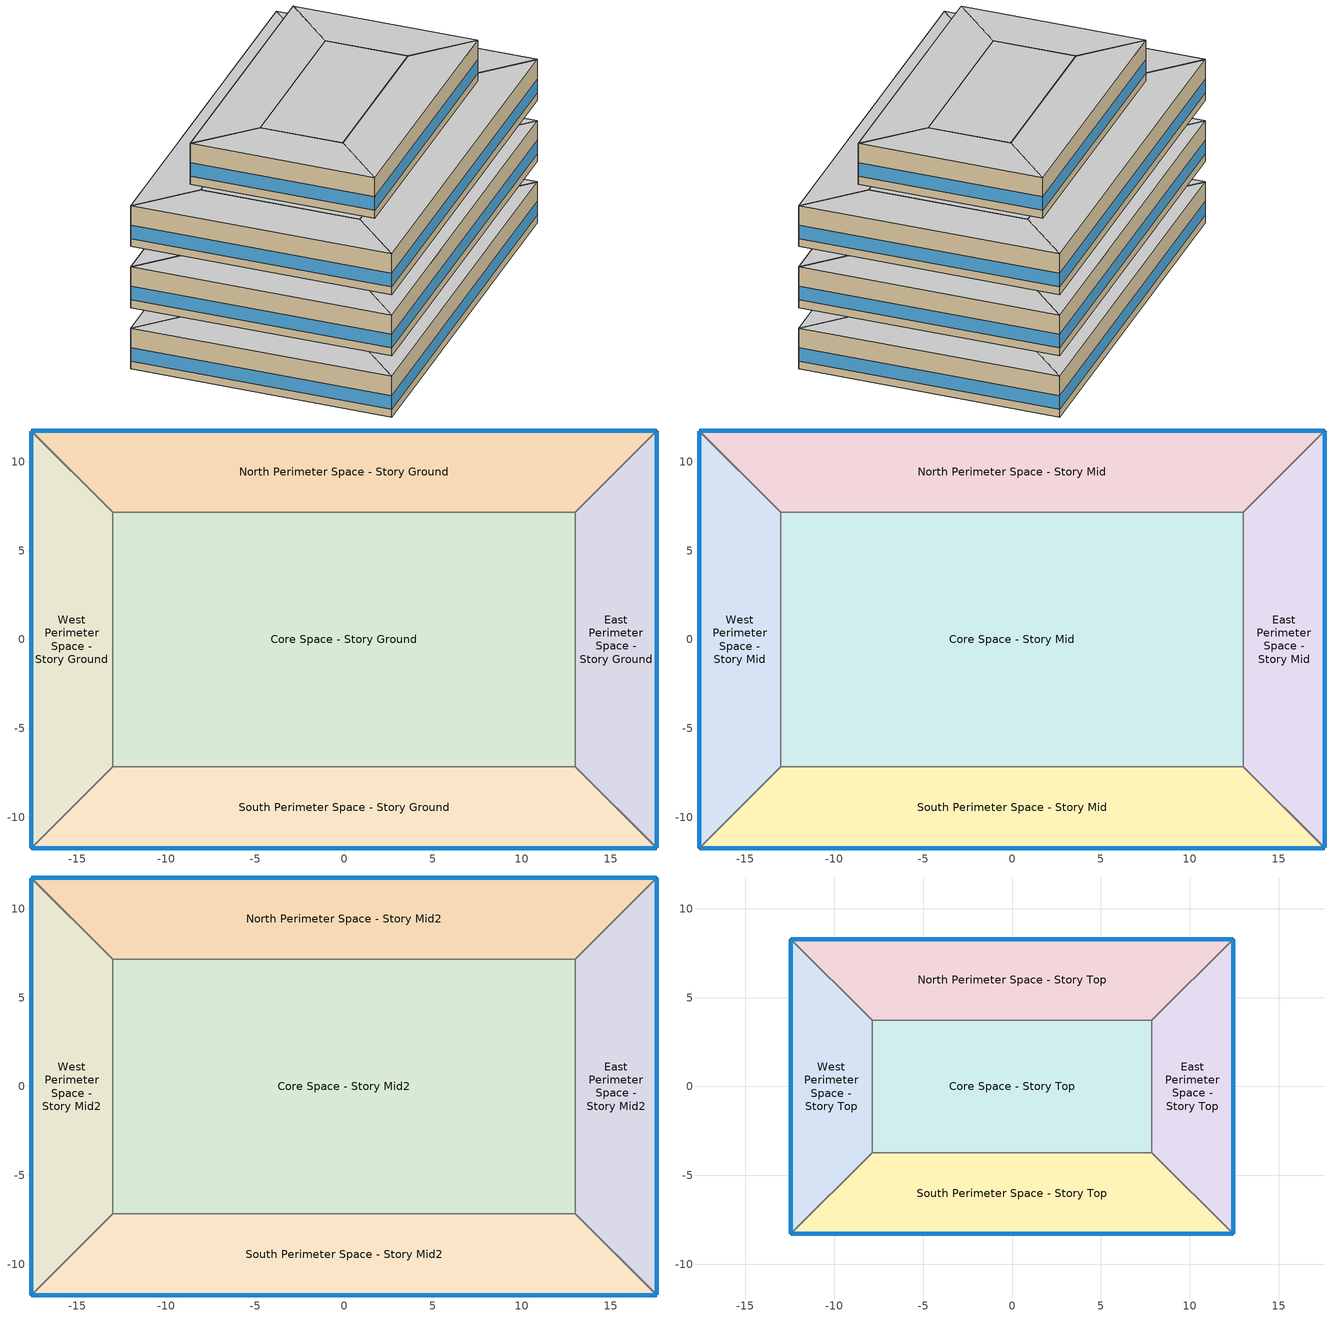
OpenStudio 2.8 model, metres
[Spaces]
West Perimeter Space - Story Ground
 floor adiabatic: -17.6,-11.73 -17.6,11.73 -13.03,7.16 -13.03,-7.16 z0
 wall outside: -17.6,11.73 -17.6,-11.73 z0:3.96
 wall to North Perimeter Space - Story Ground: -13.03,7.16 -17.6,11.73 z0:3.96
 wall to Core Space - Story Ground: -13.03,-7.16 -13.03,7.16 z0:3.96
 wall to South Perimeter Space - Story Ground: -17.6,-11.73 -13.03,-7.16 z0:3.96
 window: -17.6,11.71 -17.6,-11.71 z0.76:2.07
 ceiling adiabatic: -13.03,-7.16 -13.03,7.16 -17.6,11.73 -17.6,-11.73 z3.96
North Perimeter Space - Story Ground
 floor adiabatic: -17.6,11.73 17.6,11.73 13.03,7.16 -13.03,7.16 z0
 wall outside: 17.6,11.73 -17.6,11.73 z0:3.96
 wall to East Perimeter Space - Story Ground: 13.03,7.16 17.6,11.73 z0:3.96
 wall to Core Space - Story Ground: -13.03,7.16 13.03,7.16 z0:3.96
 window: 17.57,11.73 -17.57,11.73 z0.76:2.07
 ceiling adiabatic: -13.03,7.16 13.03,7.16 17.6,11.73 -17.6,11.73 z3.96
East Perimeter Space - Story Ground
 floor adiabatic: 17.6,11.73 17.6,-11.73 13.03,-7.16 13.03,7.16 z0
 wall outside: 17.6,-11.73 17.6,11.73 z0:3.96
 wall to South Perimeter Space - Story Ground: 13.03,-7.16 17.6,-11.73 z0:3.96
 wall to Core Space - Story Ground: 13.03,7.16 13.03,-7.16 z0:3.96
 window: 17.6,-11.71 17.6,11.71 z0.76:2.07
 ceiling adiabatic: 13.03,7.16 13.03,-7.16 17.6,-11.73 17.6,11.73 z3.96
South Perimeter Space - Story Ground
 floor adiabatic: 17.6,-11.73 -17.6,-11.73 -13.03,-7.16 13.03,-7.16 z0
 wall outside: -17.6,-11.73 17.6,-11.73 z0:3.96
 wall to Core Space - Story Ground: 13.03,-7.16 -13.03,-7.16 z0:3.96
 window: -17.57,-11.73 17.57,-11.73 z0.76:2.07
 ceiling adiabatic: 13.03,-7.16 -13.03,-7.16 -17.6,-11.73 17.6,-11.73 z3.96
Core Space - Story Ground
 floor adiabatic: -13.03,-7.16 -13.03,7.16 13.03,7.16 13.03,-7.16 z0
 ceiling adiabatic: 13.03,-7.16 13.03,7.16 -13.03,7.16 -13.03,-7.16 z3.96
West Perimeter Space - Story Mid
 floor adiabatic: -17.6,-11.73 -17.6,11.73 -13.03,7.16 -13.03,-7.16 z5.94
 wall outside: -17.6,11.73 -17.6,-11.73 z5.94:9.91
 wall to North Perimeter Space - Story Mid: -13.03,7.16 -17.6,11.73 z5.94:9.91
 wall to Core Space - Story Mid: -13.03,-7.16 -13.03,7.16 z5.94:9.91
 wall to South Perimeter Space - Story Mid: -17.6,-11.73 -13.03,-7.16 z5.94:9.91
 window: -17.6,11.71 -17.6,-11.71 z6.71:8.02
 ceiling adiabatic: -13.03,-7.16 -13.03,7.16 -17.6,11.73 -17.6,-11.73 z9.91
North Perimeter Space - Story Mid
 floor adiabatic: -17.6,11.73 17.6,11.73 13.03,7.16 -13.03,7.16 z5.94
 wall outside: 17.6,11.73 -17.6,11.73 z5.94:9.91
 wall to East Perimeter Space - Story Mid: 13.03,7.16 17.6,11.73 z5.94:9.91
 wall to Core Space - Story Mid: -13.03,7.16 13.03,7.16 z5.94:9.91
 window: 17.57,11.73 -17.57,11.73 z6.71:8.02
 ceiling adiabatic: -13.03,7.16 13.03,7.16 17.6,11.73 -17.6,11.73 z9.91
East Perimeter Space - Story Mid
 floor adiabatic: 17.6,11.73 17.6,-11.73 13.03,-7.16 13.03,7.16 z5.94
 wall outside: 17.6,-11.73 17.6,11.73 z5.94:9.91
 wall to South Perimeter Space - Story Mid: 13.03,-7.16 17.6,-11.73 z5.94:9.91
 wall to Core Space - Story Mid: 13.03,7.16 13.03,-7.16 z5.94:9.91
 window: 17.6,-11.71 17.6,11.71 z6.71:8.02
 ceiling adiabatic: 13.03,7.16 13.03,-7.16 17.6,-11.73 17.6,11.73 z9.91
South Perimeter Space - Story Mid
 floor adiabatic: 17.6,-11.73 -17.6,-11.73 -13.03,-7.16 13.03,-7.16 z5.94
 wall outside: -17.6,-11.73 17.6,-11.73 z5.94:9.91
 wall to Core Space - Story Mid: 13.03,-7.16 -13.03,-7.16 z5.94:9.91
 window: -17.57,-11.73 17.57,-11.73 z6.71:8.02
 ceiling adiabatic: 13.03,-7.16 -13.03,-7.16 -17.6,-11.73 17.6,-11.73 z9.91
Core Space - Story Mid
 floor adiabatic: -13.03,-7.16 -13.03,7.16 13.03,7.16 13.03,-7.16 z5.94
 ceiling adiabatic: 13.03,-7.16 13.03,7.16 -13.03,7.16 -13.03,-7.16 z9.91
West Perimeter Space - Story Mid2
 floor adiabatic: -17.6,-11.73 -17.6,11.73 -13.03,7.16 -13.03,-7.16 z11.89
 wall outside: -17.6,11.73 -17.6,-11.73 z11.89:15.85
 wall to North Perimeter Space - Story Mid2: -13.03,7.16 -17.6,11.73 z11.89:15.85
 wall to Core Space - Story Mid2: -13.03,-7.16 -13.03,7.16 z11.89:15.85
 wall to South Perimeter Space - Story Mid2: -17.6,-11.73 -13.03,-7.16 z11.89:15.85
 window: -17.6,11.71 -17.6,-11.71 z12.65:13.96
 ceiling adiabatic: -13.03,-7.16 -13.03,7.16 -17.6,11.73 -17.6,-11.73 z15.85
North Perimeter Space - Story Mid2
 floor adiabatic: -17.6,11.73 17.6,11.73 13.03,7.16 -13.03,7.16 z11.89
 wall outside: 17.6,11.73 -17.6,11.73 z11.89:15.85
 wall to East Perimeter Space - Story Mid2: 13.03,7.16 17.6,11.73 z11.89:15.85
 wall to Core Space - Story Mid2: -13.03,7.16 13.03,7.16 z11.89:15.85
 window: 17.57,11.73 -17.57,11.73 z12.65:13.96
 ceiling adiabatic: -13.03,7.16 13.03,7.16 17.6,11.73 -17.6,11.73 z15.85
East Perimeter Space - Story Mid2
 floor adiabatic: 17.6,11.73 17.6,-11.73 13.03,-7.16 13.03,7.16 z11.89
 wall outside: 17.6,-11.73 17.6,11.73 z11.89:15.85
 wall to South Perimeter Space - Story Mid2: 13.03,-7.16 17.6,-11.73 z11.89:15.85
 wall to Core Space - Story Mid2: 13.03,7.16 13.03,-7.16 z11.89:15.85
 window: 17.6,-11.71 17.6,11.71 z12.65:13.96
 ceiling adiabatic: 13.03,7.16 13.03,-7.16 17.6,-11.73 17.6,11.73 z15.85
South Perimeter Space - Story Mid2
 floor adiabatic: 17.6,-11.73 -17.6,-11.73 -13.03,-7.16 13.03,-7.16 z11.89
 wall outside: -17.6,-11.73 17.6,-11.73 z11.89:15.85
 wall to Core Space - Story Mid2: 13.03,-7.16 -13.03,-7.16 z11.89:15.85
 window: -17.57,-11.73 17.57,-11.73 z12.65:13.96
 ceiling adiabatic: 13.03,-7.16 -13.03,-7.16 -17.6,-11.73 17.6,-11.73 z15.85
Core Space - Story Mid2
 floor adiabatic: -13.03,-7.16 -13.03,7.16 13.03,7.16 13.03,-7.16 z11.89
 ceiling adiabatic: 13.03,-7.16 13.03,7.16 -13.03,7.16 -13.03,-7.16 z15.85
West Perimeter Space - Story Top
 floor adiabatic: -12.44,-8.3 -12.44,8.3 -7.87,3.72 -7.87,-3.72 z15.85
 wall outside: -12.44,8.3 -12.44,-8.3 z15.85:19.81
 wall to North Perimeter Space - Story Top: -7.87,3.72 -12.44,8.3 z15.85:19.81
 wall to Core Space - Story Top: -7.87,-3.72 -7.87,3.72 z15.85:19.81
 wall to South Perimeter Space - Story Top: -12.44,-8.3 -7.87,-3.72 z15.85:19.81
 window: -12.44,8.27 -12.44,-8.27 z16.61:17.92
 ceiling adiabatic: -7.87,-3.72 -7.87,3.72 -12.44,8.3 -12.44,-8.3 z19.81
North Perimeter Space - Story Top
 floor adiabatic: -12.44,8.3 12.44,8.3 7.87,3.72 -7.87,3.72 z15.85
 wall outside: 12.44,8.3 -12.44,8.3 z15.85:19.81
 wall to East Perimeter Space - Story Top: 7.87,3.72 12.44,8.3 z15.85:19.81
 wall to Core Space - Story Top: -7.87,3.72 7.87,3.72 z15.85:19.81
 window: 12.42,8.3 -12.42,8.3 z16.61:17.92
 ceiling adiabatic: -7.87,3.72 7.87,3.72 12.44,8.3 -12.44,8.3 z19.81
East Perimeter Space - Story Top
 floor adiabatic: 12.44,8.3 12.44,-8.3 7.87,-3.72 7.87,3.72 z15.85
 wall outside: 12.44,-8.3 12.44,8.3 z15.85:19.81
 wall to South Perimeter Space - Story Top: 7.87,-3.72 12.44,-8.3 z15.85:19.81
 wall to Core Space - Story Top: 7.87,3.72 7.87,-3.72 z15.85:19.81
 window: 12.44,-8.27 12.44,8.27 z16.61:17.92
 ceiling adiabatic: 7.87,3.72 7.87,-3.72 12.44,-8.3 12.44,8.3 z19.81
South Perimeter Space - Story Top
 floor adiabatic: 12.44,-8.3 -12.44,-8.3 -7.87,-3.72 7.87,-3.72 z15.85
 wall outside: -12.44,-8.3 12.44,-8.3 z15.85:19.81
 wall to Core Space - Story Top: 7.87,-3.72 -7.87,-3.72 z15.85:19.81
 window: -12.42,-8.3 12.42,-8.3 z16.61:17.92
 ceiling adiabatic: 7.87,-3.72 -7.87,-3.72 -12.44,-8.3 12.44,-8.3 z19.81
Core Space - Story Top
 floor adiabatic: -7.87,-3.72 -7.87,3.72 7.87,3.72 7.87,-3.72 z15.85
 ceiling adiabatic: 7.87,-3.72 7.87,3.72 -7.87,3.72 -7.87,-3.72 z19.81
[Building]
90.1-2004|MediumOffice: Space Type=Office WholeBuilding - Md Office
[Site]
Site 1
[SpaceType]
Office WholeBuilding - Md Office: Standards Building Type=Office; Standards Space Type=WholeBuilding - Md Office
[BuildingStory] Nominal Floor to Floor Height {m}=3.9624
Name | Nominal Z Coordinate {m}
Story Ground | 0
Story Mid | 5.9436
Story Mid2 | 11.8872
Story Top | 15.8496
[Space]
Name | Building Story | Thermal Zone
West Perimeter Space - Story Ground | Story Ground | Zone West Perimeter Space - Story Ground
North Perimeter Space - Story Ground | Story Ground | Zone North Perimeter Space - Story Ground
East Perimeter Space - Story Ground | Story Ground | Zone East Perimeter Space - Story Ground
South Perimeter Space - Story Ground | Story Ground | Zone South Perimeter Space - Story Ground
Core Space - Story Ground | Story Ground | Zone Core Space - Story Ground
West Perimeter Space - Story Mid | Story Mid | Zone West Perimeter Space - Story Mid
North Perimeter Space - Story Mid | Story Mid | Zone North Perimeter Space - Story Mid
East Perimeter Space - Story Mid | Story Mid | Zone East Perimeter Space - Story Mid
South Perimeter Space - Story Mid | Story Mid | Zone South Perimeter Space - Story Mid
Core Space - Story Mid | Story Mid | Zone Core Space - Story Mid
West Perimeter Space - Story Mid2 | Story Mid2 | Zone West Perimeter Space - Story Mid2
North Perimeter Space - Story Mid2 | Story Mid2 | Zone North Perimeter Space - Story Mid2
East Perimeter Space - Story Mid2 | Story Mid2 | Zone East Perimeter Space - Story Mid2
South Perimeter Space - Story Mid2 | Story Mid2 | Zone South Perimeter Space - Story Mid2
Core Space - Story Mid2 | Story Mid2 | Zone Core Space - Story Mid2
West Perimeter Space - Story Top | Story Top | Zone West Perimeter Space - Story Top
North Perimeter Space - Story Top | Story Top | Zone North Perimeter Space - Story Top
East Perimeter Space - Story Top | Story Top | Zone East Perimeter Space - Story Top
South Perimeter Space - Story Top | Story Top | Zone South Perimeter Space - Story Top
Core Space - Story Top | Story Top | Zone Core Space - Story Top
[ThermalZone] Use Ideal Air Loads=No
Name | Multiplier
Zone West Perimeter Space - Story Ground; Zone North Perimeter Space - Story Ground; Zone East Perimeter Space - Story Ground; Zone South Perimeter Space - Story Ground; Zone Core Space - Story Ground; Zone West Perimeter Space - Story Mid2; Zone North Perimeter Space - Story Mid2; Zone East Perimeter Space - Story Mid2; Zone South Perimeter Space - Story Mid2; Zone Core Space - Story Mid2; Zone West Perimeter Space - Story Top; Zone North Perimeter Space - Story Top; Zone East Perimeter Space - Story Top; Zone South Perimeter Space - Story Top; Zone Core Space - Story Top | 1
Zone West Perimeter Space - Story Mid; Zone North Perimeter Space - Story Mid; Zone East Perimeter Space - Story Mid; Zone South Perimeter Space - Story Mid; Zone Core Space - Story Mid | 2
[Sizing:Zone] Zone Cooling Design Supply Air Temperature Input Method=SupplyAirTemperature; Zone Cooling Design Supply Air Temperature {C}=14; Zone Cooling Design Supply Air Temperature Difference {deltaC}=11.11; Zone Heating Design Supply Air Temperature Input Method=SupplyAirTemperature; Zone Heating Design Supply Air Temperature {C}=40; Zone Heating Design Supply Air Temperature Difference {deltaC}=11.11; Zone Cooling Design Supply Air Humidity Ratio {kg-H2O/kg-air}=0.0085; Zone Heating Design Supply Air Humidity Ratio {kg-H2O/kg-air}=0.008; Cooling Design Air Flow Method=DesignDay; Heating Design Air Flow Method=DesignDay; Account for Dedicated Outdoor Air System=No; Dedicated Outdoor Air System Control Strategy=NeutralSupplyAir; Dedicated Outdoor Air Low Setpoint Temperature for Design {C}=autosize; Dedicated Outdoor Air High Setpoint Temperature for Design {C}=autosize
Zone West Perimeter Space - Story Ground; Zone North Perimeter Space - Story Ground; Zone East Perimeter Space - Story Ground; Zone South Perimeter Space - Story Ground; Zone Core Space - Story Ground; Zone West Perimeter Space - Story Mid; Zone North Perimeter Space - Story Mid; Zone East Perimeter Space - Story Mid; Zone South Perimeter Space - Story Mid; Zone Core Space - Story Mid; Zone West Perimeter Space - Story Mid2; Zone North Perimeter Space - Story Mid2; Zone East Perimeter Space - Story Mid2; Zone South Perimeter Space - Story Mid2; Zone Core Space - Story Mid2; Zone West Perimeter Space - Story Top; Zone North Perimeter Space - Story Top; Zone East Perimeter Space - Story Top; Zone South Perimeter Space - Story Top; Zone Core Space - Story Top
